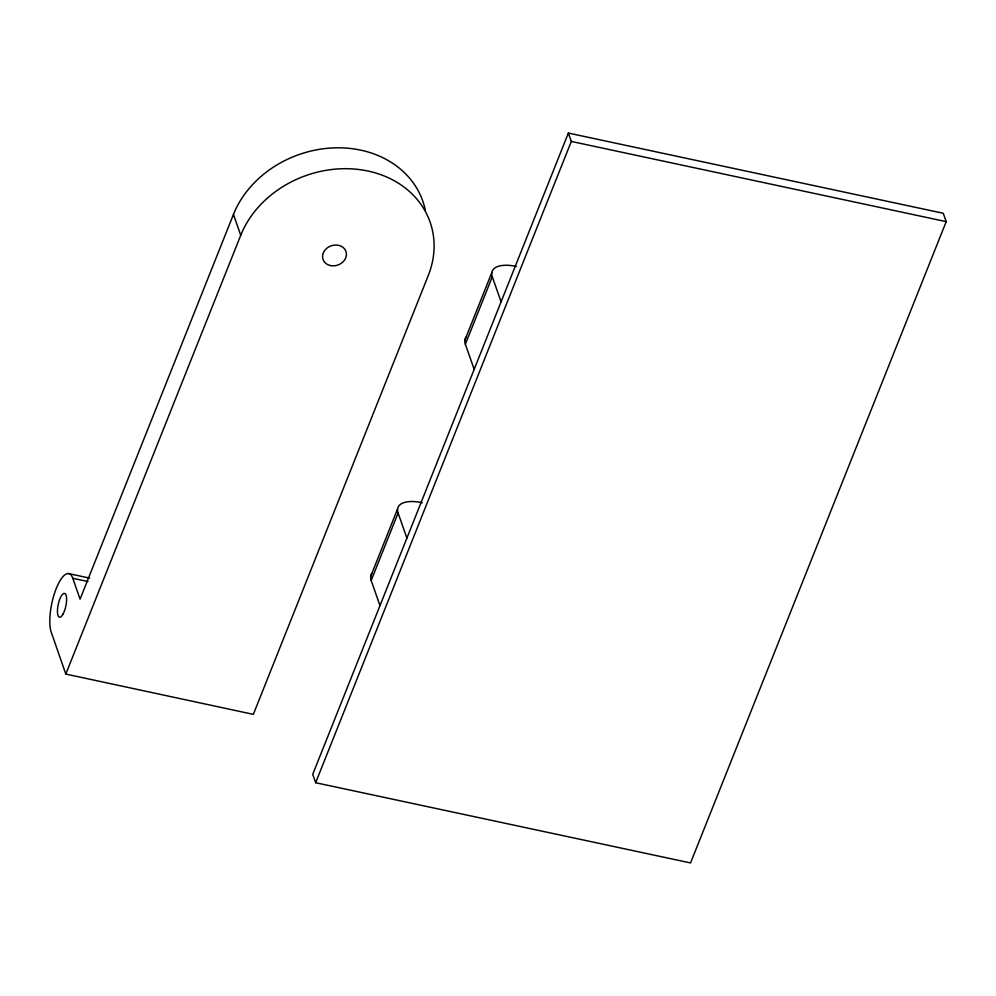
<?xml version="1.0" encoding="UTF-8"?>
<svg xmlns="http://www.w3.org/2000/svg" width="996" height="996" viewBox="0 0 996 996"><rect width="100%" height="100%" fill="white"/><g stroke="black" fill="none" stroke-linecap="round" stroke-linejoin="round"><path stroke-width="1.49" d="M425.23 209.807A101.256 84.822 -19.2 0 0 335.44 147.831A101.256 84.822 -19.2 0 0 233.462 214.414L80.066 599.181L72.795 578.29A32.407 10.396 -77.9 0 0 56.212 588.586A32.407 10.396 -77.9 0 0 51.269 632.298L65.811 674.068L253.333 714.356L428.243 275.593A101.256 84.822 -19.2 0 0 368.122 171.063A101.256 84.822 -19.2 0 0 240.733 235.293L65.811 674.068M370.686 576.398L397.603 508.906M464.871 340.146L491.787 272.643M379.986 605.593L371.184 580.519L398.101 513.015A32.407 14.318 21.7 0 1 422.217 502.706M474.183 369.329L465.369 344.255L492.285 276.751A32.407 14.318 21.7 0 1 516.401 266.442M568.367 133.066L312.719 774.353L315.657 782.719L690.552 862.934L946.2 221.647L943.262 213.281L568.367 133.066L571.306 141.432L315.657 782.719M571.306 141.432L946.2 221.647M68.45 573.559L89.615 578.103M72.795 578.29L87.922 581.54M492.285 276.751L501.088 301.825M398.101 513.015L406.903 538.089M233.462 214.414L240.733 235.293M465.369 344.255A32.407 14.318 21.7 0 1 466.452 336.748M371.184 580.519A32.407 14.318 21.7 0 1 372.267 573.011M330.448 265.571A12.151 10.184 -19.2 0 0 346.247 252.474A12.151 10.184 -19.2 0 0 326.763 248.29A12.151 10.184 -19.2 0 0 330.448 265.571M63.097 613.972A12.151 3.897 -77.9 0 0 65.363 593.89A12.151 3.897 -77.9 0 0 57.631 608.021A12.151 3.897 -77.9 0 0 63.097 613.972"/></g></svg>
